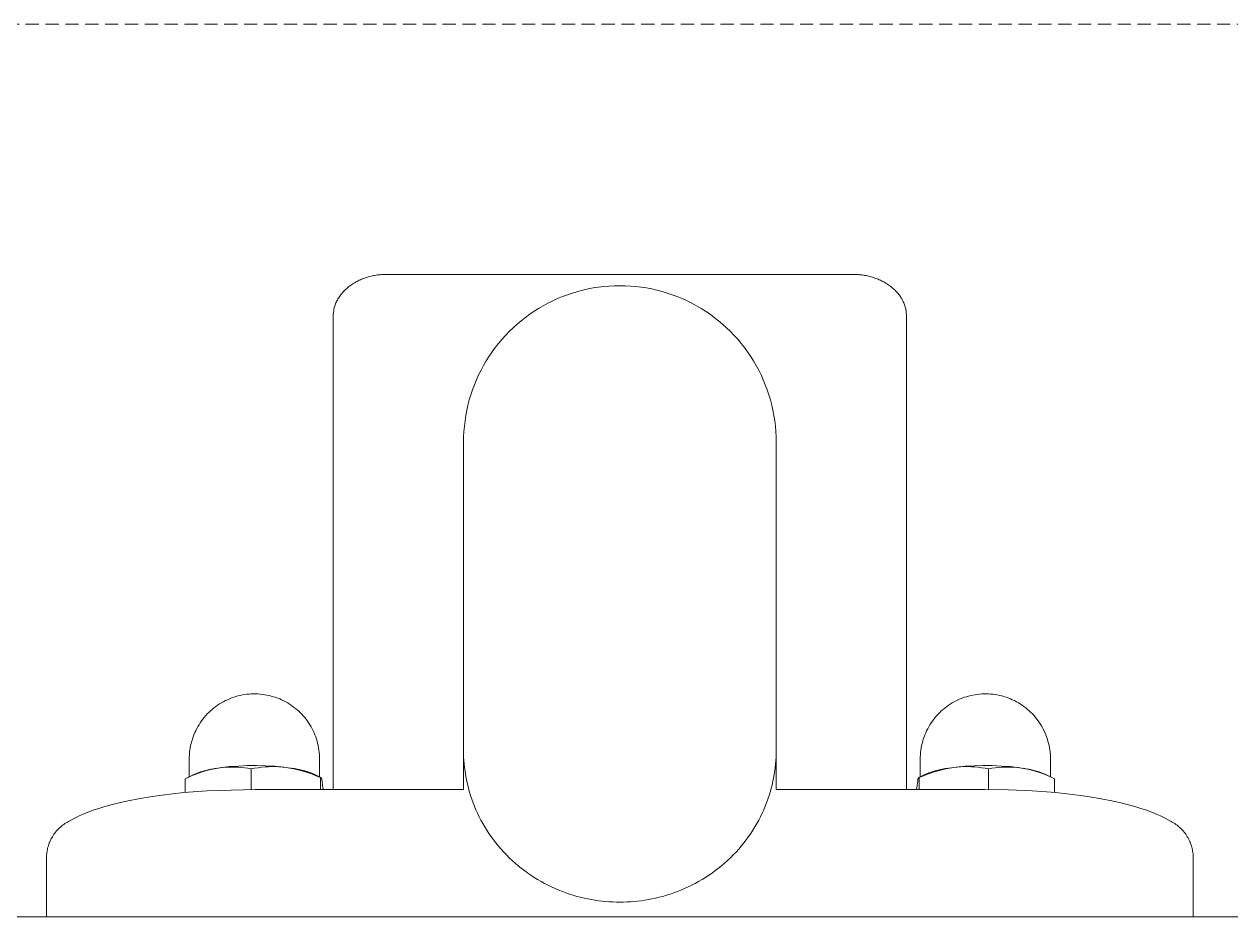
# Model space of a CAD drawing. Header units: millimetres. Extents: x -67 to 4862, y -244 to 3199.
# Drawn here: x 2201 to 2316.8, y 1643.2 to 1728.8 of the extents above; entities that cross this region are included whole.
import ezdxf

# ---------------------------------------------------------------- set-up
doc = ezdxf.new("R2010")
doc.units = ezdxf.units.MM
doc.linetypes.add('HIDDEN', pattern=[1.905, 1.27, -0.635])
doc.layers.add('ZANO_R', color=7, linetype='Continuous', lineweight=0)
doc.layers.add('ZANO_R_przerywana', color=7, linetype='HIDDEN', lineweight=0)

msp = doc.modelspace()

# ---------------------------------------------------------------- linework, layer by layer
at = {"layer": 'ZANO_R'}
for p, q in [((2233.07, 1704.18), (2233.17, 1704.23)), ((2233.17, 1704.23), (2233.28, 1704.28)), ((2233.28, 1704.28), (2233.38, 1704.33)), ((2233.38, 1704.33), (2233.49, 1704.37)), ((2233.49, 1704.37), (2233.6, 1704.41)), ((2233.6, 1704.41), (2233.71, 1704.45)), ((2233.71, 1704.45), (2233.82, 1704.49)), ((2233.82, 1704.49), (2233.94, 1704.53)), ((2233.94, 1704.53), (2234.06, 1704.56)), ((2234.06, 1704.56), (2234.18, 1704.59)), ((2234.18, 1704.59), (2234.3, 1704.62)), ((2234.3, 1704.62), (2234.43, 1704.65)), ((2234.43, 1704.65), (2234.55, 1704.68)), ((2234.55, 1704.68), (2234.67, 1704.7)), ((2234.67, 1704.7), (2234.79, 1704.72)), ((2234.79, 1704.72), (2234.92, 1704.74)), ((2234.92, 1704.74), (2235.04, 1704.75)), ((2235.04, 1704.75), (2235.17, 1704.77)), ((2235.17, 1704.77), (2235.29, 1704.78)), ((2235.29, 1704.78), (2235.42, 1704.79)), ((2235.42, 1704.79), (2235.54, 1704.79)), ((2235.54, 1704.79), (2235.67, 1704.8)), ((2235.67, 1704.8), (2235.79, 1704.8)), ((2235.79, 1704.8), (2241.1, 1704.8)), ((2241.1, 1704.8), (2242.07, 1704.8)), ((2242.07, 1704.8), (2274.26, 1704.8)), ((2274.26, 1704.8), (2275.23, 1704.8)), ((2275.23, 1704.8), (2280.55, 1704.8)), ((2280.55, 1704.8), (2280.67, 1704.8)), ((2280.67, 1704.8), (2280.8, 1704.79)), ((2280.8, 1704.79), (2280.92, 1704.79)), ((2280.92, 1704.79), (2281.05, 1704.78)), ((2281.05, 1704.78), (2281.17, 1704.77)), ((2281.17, 1704.77), (2281.29, 1704.75)), ((2281.29, 1704.75), (2281.42, 1704.74)), ((2281.42, 1704.74), (2281.54, 1704.72)), ((2281.54, 1704.72), (2281.67, 1704.7)), ((2281.67, 1704.7), (2281.79, 1704.68)), ((2281.79, 1704.68), (2281.91, 1704.65)), ((2281.91, 1704.65), (2282.03, 1704.62)), ((2282.03, 1704.62), (2282.15, 1704.59)), ((2282.15, 1704.59), (2282.27, 1704.56)), ((2282.27, 1704.56), (2282.39, 1704.53)), ((2282.39, 1704.53), (2282.51, 1704.49)), ((2282.51, 1704.49), (2282.62, 1704.45)), ((2282.62, 1704.45), (2282.73, 1704.41)), ((2282.73, 1704.41), (2282.84, 1704.37)), ((2282.84, 1704.37), (2282.95, 1704.33)), ((2282.95, 1704.33), (2283.06, 1704.28)), ((2283.06, 1704.28), (2283.17, 1704.23)), ((2283.17, 1704.23), (2283.27, 1704.18)), ((2231.48, 1702.96), (2231.55, 1703.04)), ((2231.55, 1703.04), (2231.62, 1703.12)), ((2231.62, 1703.12), (2231.69, 1703.2)), ((2231.69, 1703.2), (2231.77, 1703.28)), ((2231.77, 1703.28), (2231.85, 1703.35)), ((2231.85, 1703.35), (2231.93, 1703.42)), ((2231.93, 1703.42), (2232.01, 1703.49)), ((2232.01, 1703.49), (2232.09, 1703.56)), ((2232.09, 1703.56), (2232.18, 1703.63)), ((2232.18, 1703.63), (2232.27, 1703.7)), ((2232.27, 1703.7), (2232.36, 1703.77)), ((2232.36, 1703.77), (2232.46, 1703.84)), ((2232.46, 1703.84), (2232.56, 1703.9)), ((2232.56, 1703.9), (2232.66, 1703.96)), ((2232.66, 1703.96), (2232.76, 1704.02)), ((2232.76, 1704.02), (2232.86, 1704.08)), ((2232.86, 1704.08), (2232.96, 1704.13)), ((2232.96, 1704.13), (2233.07, 1704.18)), ((2253.63, 1703.01), (2254.12, 1703.16)), ((2254.12, 1703.16), (2254.62, 1703.29)), ((2254.62, 1703.29), (2255.12, 1703.4)), ((2255.12, 1703.4), (2255.62, 1703.5)), ((2255.62, 1703.5), (2256.13, 1703.57)), ((2256.13, 1703.57), (2256.63, 1703.64)), ((2256.63, 1703.64), (2257.14, 1703.68)), ((2257.14, 1703.68), (2257.66, 1703.71)), ((2257.66, 1703.71), (2258.17, 1703.71)), ((2258.17, 1703.71), (2258.68, 1703.71)), ((2258.68, 1703.71), (2259.19, 1703.68)), ((2259.19, 1703.68), (2259.7, 1703.64)), ((2259.7, 1703.64), (2260.21, 1703.57)), ((2260.21, 1703.57), (2260.72, 1703.5)), ((2260.72, 1703.5), (2261.22, 1703.4)), ((2261.22, 1703.4), (2261.72, 1703.29)), ((2261.72, 1703.29), (2262.22, 1703.16)), ((2262.22, 1703.16), (2262.71, 1703.01)), ((2283.27, 1704.18), (2283.37, 1704.13)), ((2283.37, 1704.13), (2283.48, 1704.08)), ((2283.48, 1704.08), (2283.58, 1704.02)), ((2283.58, 1704.02), (2283.68, 1703.96)), ((2283.68, 1703.96), (2283.78, 1703.9)), ((2283.78, 1703.9), (2283.88, 1703.84)), ((2283.88, 1703.84), (2283.97, 1703.77)), ((2283.97, 1703.77), (2284.07, 1703.7)), ((2284.07, 1703.7), (2284.16, 1703.63)), ((2284.16, 1703.63), (2284.24, 1703.56)), ((2284.24, 1703.56), (2284.33, 1703.49)), ((2284.33, 1703.49), (2284.41, 1703.42)), ((2284.41, 1703.42), (2284.49, 1703.35)), ((2284.49, 1703.35), (2284.57, 1703.28)), ((2284.57, 1703.28), (2284.64, 1703.2)), ((2284.64, 1703.2), (2284.72, 1703.12)), ((2284.72, 1703.12), (2284.79, 1703.04)), ((2284.79, 1703.04), (2284.86, 1702.96)), ((2230.82, 1701.78), (2230.86, 1701.87)), ((2230.86, 1701.87), (2230.89, 1701.97)), ((2230.89, 1701.97), (2230.93, 1702.07)), ((2230.93, 1702.07), (2230.97, 1702.16)), ((2230.97, 1702.16), (2231.02, 1702.25)), ((2231.02, 1702.25), (2231.07, 1702.34)), ((2231.07, 1702.34), (2231.12, 1702.44)), ((2231.12, 1702.44), (2231.17, 1702.53)), ((2231.17, 1702.53), (2231.23, 1702.62)), ((2231.23, 1702.62), (2231.29, 1702.7)), ((2231.29, 1702.7), (2231.35, 1702.79)), ((2231.35, 1702.79), (2231.41, 1702.88)), ((2231.41, 1702.88), (2231.48, 1702.96)), ((2250.82, 1701.79), (2251.27, 1702.03)), ((2251.27, 1702.03), (2251.73, 1702.26)), ((2251.73, 1702.26), (2252.19, 1702.47)), ((2252.19, 1702.47), (2252.67, 1702.67)), ((2252.67, 1702.67), (2253.15, 1702.85)), ((2253.15, 1702.85), (2253.63, 1703.01)), ((2262.71, 1703.01), (2263.19, 1702.85)), ((2263.19, 1702.85), (2263.67, 1702.67)), ((2263.67, 1702.67), (2264.14, 1702.47)), ((2264.14, 1702.47), (2264.61, 1702.26)), ((2264.61, 1702.26), (2265.07, 1702.03)), ((2265.07, 1702.03), (2265.52, 1701.79)), ((2284.86, 1702.96), (2284.92, 1702.88)), ((2284.92, 1702.88), (2284.99, 1702.79)), ((2284.99, 1702.79), (2285.05, 1702.7)), ((2285.05, 1702.7), (2285.11, 1702.62)), ((2285.11, 1702.62), (2285.16, 1702.53)), ((2285.16, 1702.53), (2285.22, 1702.44)), ((2285.22, 1702.44), (2285.27, 1702.34)), ((2285.27, 1702.34), (2285.32, 1702.25)), ((2285.32, 1702.25), (2285.36, 1702.16)), ((2285.36, 1702.16), (2285.4, 1702.07)), ((2285.4, 1702.07), (2285.44, 1701.97)), ((2285.44, 1701.97), (2285.48, 1701.87)), ((2285.48, 1701.87), (2285.51, 1701.78)), ((2230.67, 1700.99), (2230.68, 1701.09)), ((2230.67, 1700.9), (2230.67, 1700.99)), ((2230.67, 1700.8), (2230.67, 1700.9)), ((2230.67, 1669.8), (2230.67, 1700.8)), ((2230.68, 1701.09), (2230.69, 1701.19)), ((2230.69, 1701.19), (2230.71, 1701.29)), ((2230.71, 1701.29), (2230.72, 1701.39)), ((2230.72, 1701.39), (2230.74, 1701.48)), ((2230.74, 1701.48), (2230.77, 1701.58)), ((2230.77, 1701.58), (2230.79, 1701.68)), ((2230.79, 1701.68), (2230.82, 1701.78)), ((2249.1, 1700.67), (2249.52, 1700.97)), ((2249.52, 1700.97), (2249.94, 1701.26)), ((2249.94, 1701.26), (2250.37, 1701.53)), ((2250.37, 1701.53), (2250.82, 1701.79)), ((2265.52, 1701.79), (2265.96, 1701.53)), ((2265.96, 1701.53), (2266.39, 1701.26)), ((2266.39, 1701.26), (2266.82, 1700.97)), ((2266.82, 1700.97), (2267.23, 1700.67)), ((2285.51, 1701.78), (2285.54, 1701.68)), ((2285.54, 1701.68), (2285.57, 1701.58)), ((2285.57, 1701.58), (2285.59, 1701.48)), ((2285.59, 1701.48), (2285.61, 1701.39)), ((2285.61, 1701.39), (2285.63, 1701.29)), ((2285.63, 1701.29), (2285.64, 1701.19)), ((2285.64, 1701.19), (2285.65, 1701.09)), ((2285.65, 1701.09), (2285.66, 1700.99)), ((2285.66, 1700.99), (2285.67, 1700.9)), ((2285.67, 1700.9), (2285.67, 1700.8)), ((2285.67, 1669.8), (2285.67, 1700.8)), ((2247.56, 1699.32), (2247.93, 1699.68)), ((2247.93, 1699.68), (2248.31, 1700.02)), ((2248.31, 1700.02), (2248.7, 1700.35)), ((2248.7, 1700.35), (2249.1, 1700.67)), ((2267.23, 1700.67), (2267.63, 1700.35)), ((2267.63, 1700.35), (2268.03, 1700.02)), ((2268.03, 1700.02), (2268.41, 1699.68)), ((2268.41, 1699.68), (2268.77, 1699.32)), ((2246.53, 1698.18), (2246.86, 1698.57)), ((2246.86, 1698.57), (2247.21, 1698.95)), ((2247.21, 1698.95), (2247.56, 1699.32)), ((2268.77, 1699.32), (2269.13, 1698.95)), ((2269.13, 1698.95), (2269.47, 1698.57)), ((2269.47, 1698.57), (2269.8, 1698.18)), ((2245.63, 1696.94), (2245.91, 1697.36)), ((2245.91, 1697.36), (2246.22, 1697.78)), ((2246.22, 1697.78), (2246.53, 1698.18)), ((2269.8, 1698.18), (2270.12, 1697.78)), ((2270.12, 1697.78), (2270.42, 1697.36)), ((2270.42, 1697.36), (2270.71, 1696.94)), ((2245.09, 1696.07), (2245.35, 1696.51)), ((2245.35, 1696.51), (2245.63, 1696.94)), ((2270.71, 1696.94), (2270.98, 1696.51)), ((2270.98, 1696.51), (2271.24, 1696.07)), ((2244.41, 1694.69), (2244.62, 1695.16)), ((2244.62, 1695.16), (2244.85, 1695.62)), ((2244.85, 1695.62), (2245.09, 1696.07)), ((2271.24, 1696.07), (2271.49, 1695.62)), ((2271.49, 1695.62), (2271.71, 1695.16)), ((2271.71, 1695.16), (2271.93, 1694.69)), ((2244.03, 1693.74), (2244.21, 1694.22)), ((2244.21, 1694.22), (2244.41, 1694.69)), ((2271.93, 1694.69), (2272.12, 1694.22)), ((2272.12, 1694.22), (2272.3, 1693.74)), ((2243.59, 1692.27), (2243.72, 1692.76)), ((2243.72, 1692.76), (2243.87, 1693.25)), ((2243.87, 1693.25), (2244.03, 1693.74)), ((2272.3, 1693.74), (2272.47, 1693.25)), ((2272.47, 1693.25), (2272.61, 1692.76)), ((2272.61, 1692.76), (2272.74, 1692.27)), ((2243.39, 1691.26), (2243.48, 1691.77)), ((2243.48, 1691.77), (2243.59, 1692.27)), ((2272.74, 1692.27), (2272.85, 1691.77)), ((2272.85, 1691.77), (2272.95, 1691.26)), ((2243.25, 1690.25), (2243.31, 1690.76)), ((2243.31, 1690.76), (2243.39, 1691.26)), ((2272.95, 1691.26), (2273.03, 1690.76)), ((2273.03, 1690.76), (2273.09, 1690.25)), ((2243.17, 1688.71), (2243.18, 1689.23)), ((2243.18, 1689.23), (2243.2, 1689.74)), ((2243.2, 1689.74), (2243.25, 1690.25)), ((2273.09, 1690.25), (2273.13, 1689.74)), ((2273.13, 1689.74), (2273.16, 1689.23)), ((2273.16, 1689.23), (2273.17, 1688.71)), ((2243.17, 1688.71), (2243.17, 1688.71)), ((2243.17, 1688.71), (2243.17, 1688.68)), ((2243.17, 1688.68), (2243.17, 1688.68)), ((2243.17, 1688.68), (2243.17, 1688.66)), ((2243.17, 1688.66), (2243.17, 1688.66)), ((2243.17, 1688.66), (2243.17, 1688.64)), ((2243.17, 1688.64), (2243.17, 1688.58)), ((2243.17, 1688.58), (2243.17, 1659.15)), ((2273.17, 1688.71), (2273.17, 1688.71)), ((2273.17, 1688.71), (2273.17, 1688.68)), ((2273.17, 1688.68), (2273.17, 1688.68)), ((2273.17, 1688.68), (2273.17, 1688.66)), ((2273.17, 1688.66), (2273.17, 1688.66)), ((2273.17, 1688.66), (2273.17, 1688.64)), ((2273.17, 1688.64), (2273.17, 1688.58)), ((2273.17, 1688.58), (2273.17, 1659.15)), ((2230.67, 1655.41), (2230.67, 1669.8)), ((2285.67, 1655.41), (2285.67, 1669.8)), ((2219.75, 1663.6), (2219.94, 1663.71)), ((2219.94, 1663.71), (2220.13, 1663.82)), ((2220.13, 1663.82), (2220.32, 1663.92)), ((2220.32, 1663.92), (2220.51, 1664.01)), ((2220.51, 1664.01), (2220.71, 1664.1)), ((2220.71, 1664.1), (2220.91, 1664.18)), ((2220.91, 1664.18), (2221.12, 1664.25)), ((2221.12, 1664.25), (2221.32, 1664.31)), ((2221.32, 1664.31), (2221.53, 1664.37)), ((2221.53, 1664.37), (2221.74, 1664.42)), ((2221.74, 1664.42), (2221.95, 1664.47)), ((2221.95, 1664.47), (2222.17, 1664.5)), ((2222.17, 1664.5), (2222.38, 1664.53)), ((2222.38, 1664.53), (2222.59, 1664.55)), ((2222.59, 1664.55), (2222.81, 1664.57)), ((2222.81, 1664.57), (2223.02, 1664.57)), ((2223.02, 1664.57), (2223.23, 1664.57)), ((2223.23, 1664.57), (2223.45, 1664.56)), ((2223.45, 1664.56), (2223.66, 1664.55)), ((2223.66, 1664.55), (2223.87, 1664.52)), ((2223.87, 1664.52), (2224.09, 1664.49)), ((2224.09, 1664.49), (2224.3, 1664.46)), ((2224.3, 1664.46), (2224.51, 1664.41)), ((2224.51, 1664.41), (2224.71, 1664.36)), ((2224.71, 1664.36), (2224.92, 1664.3)), ((2224.92, 1664.3), (2225.12, 1664.24)), ((2225.12, 1664.24), (2225.33, 1664.16)), ((2225.33, 1664.16), (2225.53, 1664.08)), ((2225.53, 1664.08), (2225.72, 1664)), ((2225.72, 1664), (2225.92, 1663.9)), ((2225.92, 1663.9), (2226.11, 1663.8)), ((2226.11, 1663.8), (2226.3, 1663.7)), ((2226.3, 1663.7), (2226.48, 1663.58)), ((2289.86, 1663.58), (2290.04, 1663.7)), ((2290.04, 1663.7), (2290.23, 1663.8)), ((2290.23, 1663.8), (2290.42, 1663.9)), ((2290.42, 1663.9), (2290.61, 1664)), ((2290.61, 1664), (2290.81, 1664.08)), ((2290.81, 1664.08), (2291.01, 1664.16)), ((2291.01, 1664.16), (2291.21, 1664.24)), ((2291.21, 1664.24), (2291.42, 1664.3)), ((2291.42, 1664.3), (2291.62, 1664.36)), ((2291.62, 1664.36), (2291.83, 1664.41)), ((2291.83, 1664.41), (2292.04, 1664.46)), ((2292.04, 1664.46), (2292.25, 1664.49)), ((2292.25, 1664.49), (2292.46, 1664.52)), ((2292.46, 1664.52), (2292.67, 1664.55)), ((2292.67, 1664.55), (2292.89, 1664.56)), ((2292.89, 1664.56), (2293.1, 1664.57)), ((2293.1, 1664.57), (2293.32, 1664.57)), ((2293.32, 1664.57), (2293.53, 1664.57)), ((2293.53, 1664.57), (2293.74, 1664.55)), ((2293.74, 1664.55), (2293.96, 1664.53)), ((2293.96, 1664.53), (2294.17, 1664.5)), ((2294.17, 1664.5), (2294.38, 1664.47)), ((2294.38, 1664.47), (2294.59, 1664.42)), ((2294.59, 1664.42), (2294.81, 1664.37)), ((2294.81, 1664.37), (2295.01, 1664.31)), ((2295.01, 1664.31), (2295.22, 1664.25)), ((2295.22, 1664.25), (2295.42, 1664.18)), ((2295.42, 1664.18), (2295.63, 1664.1)), ((2295.63, 1664.1), (2295.82, 1664.01)), ((2295.82, 1664.01), (2296.02, 1663.92)), ((2296.02, 1663.92), (2296.21, 1663.82)), ((2296.21, 1663.82), (2296.4, 1663.71)), ((2296.4, 1663.71), (2296.58, 1663.6)), ((2218.44, 1662.48), (2218.58, 1662.64)), ((2218.58, 1662.64), (2218.74, 1662.79)), ((2218.74, 1662.79), (2218.89, 1662.94)), ((2218.89, 1662.94), (2219.06, 1663.08)), ((2219.06, 1663.08), (2219.22, 1663.22)), ((2219.22, 1663.22), (2219.39, 1663.35)), ((2219.39, 1663.35), (2219.57, 1663.48)), ((2219.57, 1663.48), (2219.75, 1663.6)), ((2226.48, 1663.58), (2226.66, 1663.46)), ((2226.66, 1663.46), (2226.83, 1663.34)), ((2226.83, 1663.34), (2227, 1663.21)), ((2227, 1663.21), (2227.17, 1663.07)), ((2227.17, 1663.07), (2227.33, 1662.93)), ((2227.33, 1662.93), (2227.49, 1662.78)), ((2227.49, 1662.78), (2227.64, 1662.62)), ((2227.64, 1662.62), (2227.79, 1662.46)), ((2288.55, 1662.46), (2288.7, 1662.62)), ((2288.7, 1662.62), (2288.85, 1662.78)), ((2288.85, 1662.78), (2289, 1662.93)), ((2289, 1662.93), (2289.17, 1663.07)), ((2289.17, 1663.07), (2289.33, 1663.21)), ((2289.33, 1663.21), (2289.5, 1663.34)), ((2289.5, 1663.34), (2289.68, 1663.46)), ((2289.68, 1663.46), (2289.86, 1663.58)), ((2296.58, 1663.6), (2296.77, 1663.48)), ((2296.77, 1663.48), (2296.94, 1663.35)), ((2296.94, 1663.35), (2297.11, 1663.22)), ((2297.11, 1663.22), (2297.28, 1663.08)), ((2297.28, 1663.08), (2297.44, 1662.94)), ((2297.44, 1662.94), (2297.6, 1662.79)), ((2297.6, 1662.79), (2297.75, 1662.64)), ((2297.75, 1662.64), (2297.9, 1662.48)), ((2217.58, 1661.24), (2217.68, 1661.43)), ((2217.68, 1661.43), (2217.79, 1661.61)), ((2217.79, 1661.61), (2217.91, 1661.79)), ((2217.91, 1661.79), (2218.03, 1661.97)), ((2218.03, 1661.97), (2218.16, 1662.15)), ((2218.16, 1662.15), (2218.3, 1662.31)), ((2218.3, 1662.31), (2218.44, 1662.48)), ((2227.79, 1662.46), (2227.93, 1662.3)), ((2227.93, 1662.3), (2228.06, 1662.13)), ((2228.06, 1662.13), (2228.19, 1661.96)), ((2228.19, 1661.96), (2228.31, 1661.78)), ((2228.31, 1661.78), (2228.43, 1661.6)), ((2228.43, 1661.6), (2228.54, 1661.41)), ((2228.54, 1661.41), (2228.64, 1661.23)), ((2287.7, 1661.23), (2287.8, 1661.41)), ((2287.8, 1661.41), (2287.91, 1661.6)), ((2287.91, 1661.6), (2288.03, 1661.78)), ((2288.03, 1661.78), (2288.15, 1661.96)), ((2288.15, 1661.96), (2288.28, 1662.13)), ((2288.28, 1662.13), (2288.41, 1662.3)), ((2288.41, 1662.3), (2288.55, 1662.46)), ((2297.9, 1662.48), (2298.04, 1662.31)), ((2298.04, 1662.31), (2298.18, 1662.15)), ((2298.18, 1662.15), (2298.31, 1661.97)), ((2298.31, 1661.97), (2298.43, 1661.79)), ((2298.43, 1661.79), (2298.55, 1661.61)), ((2298.55, 1661.61), (2298.66, 1661.43)), ((2298.66, 1661.43), (2298.76, 1661.24)), ((2217.09, 1660.03), (2217.16, 1660.24)), ((2217.16, 1660.24), (2217.23, 1660.44)), ((2217.23, 1660.44), (2217.3, 1660.65)), ((2217.3, 1660.65), (2217.39, 1660.85)), ((2217.39, 1660.85), (2217.48, 1661.04)), ((2217.48, 1661.04), (2217.58, 1661.24)), ((2228.64, 1661.23), (2228.74, 1661.03)), ((2228.74, 1661.03), (2228.83, 1660.84)), ((2228.83, 1660.84), (2228.91, 1660.64)), ((2228.91, 1660.64), (2228.99, 1660.44)), ((2228.99, 1660.44), (2229.06, 1660.23)), ((2229.06, 1660.23), (2229.12, 1660.03)), ((2287.22, 1660.03), (2287.28, 1660.23)), ((2287.28, 1660.23), (2287.35, 1660.44)), ((2287.35, 1660.44), (2287.43, 1660.64)), ((2287.43, 1660.64), (2287.51, 1660.84)), ((2287.51, 1660.84), (2287.6, 1661.03)), ((2287.6, 1661.03), (2287.7, 1661.23)), ((2298.76, 1661.24), (2298.86, 1661.04)), ((2298.86, 1661.04), (2298.95, 1660.85)), ((2298.95, 1660.85), (2299.03, 1660.65)), ((2299.03, 1660.65), (2299.11, 1660.44)), ((2299.11, 1660.44), (2299.18, 1660.24)), ((2299.18, 1660.24), (2299.24, 1660.03)), ((2216.89, 1658.97), (2216.92, 1659.19)), ((2216.92, 1659.19), (2216.95, 1659.4)), ((2216.95, 1659.4), (2216.99, 1659.61)), ((2216.99, 1659.61), (2217.04, 1659.82)), ((2217.04, 1659.82), (2217.09, 1660.03)), ((2229.12, 1660.03), (2229.17, 1659.82)), ((2229.17, 1659.82), (2229.22, 1659.61)), ((2229.22, 1659.61), (2229.26, 1659.4)), ((2229.26, 1659.4), (2229.3, 1659.18)), ((2229.3, 1659.18), (2229.32, 1658.97)), ((2243.17, 1658.83), (2243.17, 1659.15)), ((2273.17, 1659.15), (2273.16, 1658.83)), ((2287.01, 1658.97), (2287.04, 1659.18)), ((2287.04, 1659.18), (2287.07, 1659.4)), ((2287.07, 1659.4), (2287.11, 1659.61)), ((2287.11, 1659.61), (2287.16, 1659.82)), ((2287.16, 1659.82), (2287.22, 1660.03)), ((2299.24, 1660.03), (2299.3, 1659.82)), ((2299.3, 1659.82), (2299.35, 1659.61)), ((2299.35, 1659.61), (2299.39, 1659.4)), ((2299.39, 1659.4), (2299.42, 1659.19)), ((2299.42, 1659.19), (2299.45, 1658.97)), ((2216.86, 1658.54), (2216.87, 1658.76)), ((2216.86, 1658.32), (2216.86, 1658.54)), ((2216.86, 1656.62), (2216.86, 1658.32)), ((2216.87, 1658.76), (2216.89, 1658.97)), ((2229.32, 1658.97), (2229.34, 1658.75)), ((2229.34, 1658.75), (2229.35, 1658.54)), ((2229.35, 1658.54), (2229.36, 1658.32)), ((2229.36, 1658.32), (2229.36, 1656.62)), ((2243.17, 1655.41), (2243.17, 1658.89)), ((2243.18, 1658.5), (2243.17, 1658.83)), ((2243.2, 1658.18), (2243.18, 1658.5)), ((2243.23, 1657.84), (2243.2, 1658.18)), ((2273.13, 1658.18), (2273.11, 1657.84)), ((2273.15, 1658.5), (2273.13, 1658.18)), ((2273.16, 1658.83), (2273.15, 1658.5)), ((2273.17, 1655.41), (2273.17, 1658.89)), ((2286.98, 1658.54), (2287, 1658.75)), ((2286.98, 1658.32), (2286.98, 1658.54)), ((2286.98, 1656.62), (2286.98, 1658.32)), ((2287, 1658.75), (2287.01, 1658.97)), ((2299.45, 1658.97), (2299.47, 1658.76)), ((2299.47, 1658.76), (2299.48, 1658.54)), ((2299.48, 1658.54), (2299.48, 1658.32)), ((2299.48, 1658.32), (2299.48, 1656.62)), ((2216.47, 1656.42), (2217.23, 1656.81)), ((2217.14, 1656.73), (2216.8, 1656.58)), ((2217.48, 1656.87), (2217.14, 1656.73)), ((2217.23, 1656.81), (2217.47, 1656.91)), ((2217.47, 1656.91), (2217.7, 1657)), ((2217.83, 1657), (2217.48, 1656.87)), ((2217.7, 1657), (2217.94, 1657.08)), ((2218.18, 1657.11), (2217.83, 1657)), ((2217.94, 1657.08), (2218.19, 1657.16)), ((2218.54, 1657.22), (2218.18, 1657.11)), ((2218.19, 1657.16), (2218.43, 1657.23)), ((2218.43, 1657.23), (2218.68, 1657.29)), ((2218.9, 1657.31), (2218.54, 1657.22)), ((2218.68, 1657.29), (2218.93, 1657.34)), ((2219.27, 1657.39), (2218.9, 1657.31)), ((2218.93, 1657.34), (2219.18, 1657.39)), ((2219.18, 1657.39), (2219.43, 1657.43)), ((2219.63, 1657.46), (2219.27, 1657.39)), ((2219.95, 1657.5), (2219.63, 1657.46)), ((2219.83, 1657.49), (2220.7, 1657.59)), ((2220.27, 1657.53), (2219.95, 1657.5)), ((2220.59, 1657.55), (2220.27, 1657.53)), ((2220.9, 1657.55), (2220.59, 1657.55)), ((2220.7, 1657.59), (2221.57, 1657.65)), ((2221.22, 1657.55), (2220.9, 1657.55)), ((2221.54, 1657.54), (2221.22, 1657.55)), ((2221.86, 1657.51), (2221.54, 1657.54)), ((2221.57, 1657.65), (2222.44, 1657.69)), ((2222.18, 1657.48), (2221.86, 1657.51)), ((2222.49, 1657.43), (2222.18, 1657.48)), ((2222.44, 1657.69), (2223.31, 1657.7)), ((2222.81, 1657.38), (2222.49, 1657.43)), ((2223.13, 1657.44), (2222.81, 1657.38)), ((2222.81, 1657.38), (2222.81, 1655.41)), ((2223.46, 1657.49), (2223.13, 1657.44)), ((2223.31, 1657.7), (2224.18, 1657.68)), ((2223.79, 1657.53), (2223.46, 1657.49)), ((2224.13, 1657.56), (2223.79, 1657.53)), ((2224.46, 1657.58), (2224.13, 1657.56)), ((2224.18, 1657.68), (2225.05, 1657.63)), ((2224.79, 1657.59), (2224.46, 1657.58)), ((2225.13, 1657.59), (2224.79, 1657.59)), ((2225.05, 1657.63), (2225.92, 1657.55)), ((2225.46, 1657.58), (2225.13, 1657.59)), ((2225.8, 1657.55), (2225.46, 1657.58)), ((2226.13, 1657.52), (2225.8, 1657.55)), ((2226.51, 1657.46), (2226.13, 1657.52)), ((2226.34, 1657.49), (2226.64, 1657.46)), ((2226.89, 1657.39), (2226.51, 1657.46)), ((2226.64, 1657.46), (2226.94, 1657.41)), ((2227.27, 1657.3), (2226.89, 1657.39)), ((2226.94, 1657.41), (2227.24, 1657.35)), ((2227.24, 1657.35), (2227.54, 1657.29)), ((2227.64, 1657.2), (2227.27, 1657.3)), ((2227.54, 1657.29), (2227.83, 1657.21)), ((2228.01, 1657.1), (2227.64, 1657.2)), ((2227.83, 1657.21), (2228.12, 1657.12)), ((2228.38, 1656.97), (2228.01, 1657.1)), ((2228.12, 1657.12), (2228.41, 1657.03)), ((2228.74, 1656.84), (2228.38, 1656.97)), ((2228.41, 1657.03), (2228.7, 1656.92)), ((2228.7, 1656.92), (2228.98, 1656.81)), ((2229.1, 1656.69), (2228.74, 1656.84)), ((2228.98, 1656.81), (2229.49, 1656.55)), ((2243.26, 1657.51), (2243.23, 1657.84)), ((2243.31, 1657.18), (2243.26, 1657.51)), ((2243.36, 1656.84), (2243.31, 1657.18)), ((2243.42, 1656.5), (2243.36, 1656.84)), ((2272.98, 1656.84), (2272.92, 1656.5)), ((2273.03, 1657.18), (2272.98, 1656.84)), ((2273.07, 1657.51), (2273.03, 1657.18)), ((2273.11, 1657.84), (2273.07, 1657.51)), ((2286.85, 1656.55), (2287.36, 1656.81)), ((2287.24, 1656.69), (2287.6, 1656.84)), ((2287.64, 1656.92), (2287.36, 1656.81)), ((2287.6, 1656.84), (2287.96, 1656.97)), ((2287.92, 1657.03), (2287.64, 1656.92)), ((2288.21, 1657.12), (2287.92, 1657.03)), ((2287.96, 1656.97), (2288.33, 1657.1)), ((2288.5, 1657.21), (2288.21, 1657.12)), ((2288.33, 1657.1), (2288.7, 1657.2)), ((2288.8, 1657.29), (2288.5, 1657.21)), ((2288.7, 1657.2), (2289.07, 1657.3)), ((2289.1, 1657.35), (2288.8, 1657.29)), ((2289.07, 1657.3), (2289.45, 1657.39)), ((2289.39, 1657.41), (2289.1, 1657.35)), ((2289.69, 1657.46), (2289.39, 1657.41)), ((2289.45, 1657.39), (2289.83, 1657.46)), ((2290, 1657.49), (2289.69, 1657.46)), ((2289.83, 1657.46), (2290.21, 1657.52)), ((2290.21, 1657.52), (2290.54, 1657.55)), ((2291.29, 1657.63), (2290.42, 1657.55)), ((2290.54, 1657.55), (2290.87, 1657.58)), ((2290.87, 1657.58), (2291.21, 1657.59)), ((2291.21, 1657.59), (2291.54, 1657.59)), ((2292.16, 1657.68), (2291.29, 1657.63)), ((2291.54, 1657.59), (2291.88, 1657.58)), ((2291.88, 1657.58), (2292.21, 1657.56)), ((2293.03, 1657.7), (2292.16, 1657.68)), ((2292.21, 1657.56), (2292.54, 1657.53)), ((2292.54, 1657.53), (2292.87, 1657.49)), ((2292.87, 1657.49), (2293.2, 1657.44)), ((2293.9, 1657.69), (2293.03, 1657.7)), ((2293.2, 1657.44), (2293.53, 1657.38)), ((2293.53, 1657.38), (2293.84, 1657.43)), ((2293.53, 1657.38), (2293.53, 1655.41)), ((2293.84, 1657.43), (2294.16, 1657.48)), ((2294.77, 1657.65), (2293.9, 1657.69)), ((2294.16, 1657.48), (2294.48, 1657.51)), ((2294.48, 1657.51), (2294.8, 1657.54)), ((2295.64, 1657.59), (2294.77, 1657.65)), ((2294.8, 1657.54), (2295.11, 1657.55)), ((2295.11, 1657.55), (2295.43, 1657.55)), ((2295.43, 1657.55), (2295.75, 1657.55)), ((2296.5, 1657.49), (2295.64, 1657.59)), ((2295.75, 1657.55), (2296.07, 1657.53)), ((2296.07, 1657.53), (2296.39, 1657.5)), ((2296.39, 1657.5), (2296.7, 1657.46)), ((2296.7, 1657.46), (2297.07, 1657.39)), ((2297.16, 1657.39), (2296.91, 1657.43)), ((2297.07, 1657.39), (2297.43, 1657.31)), ((2297.41, 1657.34), (2297.16, 1657.39)), ((2297.66, 1657.29), (2297.41, 1657.34)), ((2297.43, 1657.31), (2297.79, 1657.22)), ((2297.9, 1657.23), (2297.66, 1657.29)), ((2297.79, 1657.22), (2298.15, 1657.11)), ((2298.15, 1657.16), (2297.9, 1657.23)), ((2298.39, 1657.08), (2298.15, 1657.16)), ((2298.15, 1657.11), (2298.51, 1657)), ((2298.63, 1657), (2298.39, 1657.08)), ((2298.51, 1657), (2298.86, 1656.87)), ((2298.87, 1656.91), (2298.63, 1657)), ((2298.86, 1656.87), (2299.2, 1656.73)), ((2299.1, 1656.81), (2298.87, 1656.91)), ((2299.1, 1656.81), (2299.86, 1656.42)), ((2299.2, 1656.73), (2299.54, 1656.58)), ((2216.8, 1656.58), (2216.46, 1656.41)), ((2216.46, 1656.41), (2216.47, 1656.42)), ((2216.46, 1655.11), (2216.46, 1656.41)), ((2216.48, 1656.43), (2216.49, 1656.43)), ((2229.45, 1656.54), (2229.1, 1656.69)), ((2229.46, 1656.54), (2229.45, 1656.54)), ((2229.45, 1656.54), (2229.45, 1656.54)), ((2229.45, 1656.54), (2229.45, 1656.54)), ((2229.45, 1656.54), (2229.45, 1656.54)), ((2229.45, 1656.54), (2229.45, 1656.54)), ((2229.45, 1655.41), (2229.45, 1656.54)), ((2229.47, 1656.55), (2229.46, 1656.55)), ((2229.46, 1656.55), (2229.46, 1656.55)), ((2229.46, 1656.55), (2229.46, 1656.55)), ((2229.46, 1656.55), (2229.46, 1656.55)), ((2229.46, 1656.55), (2229.46, 1656.55)), ((2229.46, 1656.55), (2229.46, 1656.55)), ((2229.46, 1656.55), (2229.46, 1656.54)), ((2229.46, 1656.54), (2229.46, 1656.54)), ((2229.46, 1656.54), (2229.46, 1656.54)), ((2229.48, 1656.55), (2229.47, 1656.55)), ((2229.47, 1656.55), (2229.47, 1656.55)), ((2229.47, 1656.55), (2229.47, 1656.55)), ((2229.47, 1656.55), (2229.47, 1656.55)), ((2229.47, 1656.55), (2229.47, 1656.55)), ((2229.47, 1656.55), (2229.47, 1656.55)), ((2229.47, 1656.55), (2229.47, 1656.55)), ((2229.47, 1656.55), (2229.47, 1656.55)), ((2229.47, 1656.55), (2229.47, 1656.55)), ((2229.47, 1656.55), (2229.47, 1656.55)), ((2229.47, 1656.55), (2229.47, 1656.55)), ((2229.47, 1656.55), (2229.47, 1656.55)), ((2229.47, 1656.55), (2229.47, 1656.55)), ((2229.47, 1656.55), (2229.47, 1656.55)), ((2229.47, 1656.55), (2229.47, 1656.55)), ((2229.47, 1656.55), (2229.47, 1656.55)), ((2229.47, 1656.55), (2229.47, 1656.55)), ((2229.47, 1656.55), (2229.47, 1656.55)), ((2229.49, 1656.55), (2229.48, 1656.55)), ((2229.48, 1656.55), (2229.48, 1656.55)), ((2229.48, 1656.55), (2229.48, 1656.55)), ((2229.48, 1656.55), (2229.48, 1656.55)), ((2229.48, 1656.55), (2229.48, 1656.55)), ((2229.48, 1656.55), (2229.48, 1656.55)), ((2229.48, 1656.55), (2229.48, 1656.55)), ((2229.48, 1656.55), (2229.48, 1656.55)), ((2229.48, 1656.55), (2229.48, 1656.55)), ((2229.48, 1656.55), (2229.48, 1656.55)), ((2229.48, 1656.55), (2229.48, 1656.55)), ((2229.48, 1656.55), (2229.48, 1656.55)), ((2229.48, 1656.55), (2229.48, 1656.55)), ((2229.48, 1656.55), (2229.48, 1656.55)), ((2229.48, 1656.55), (2229.48, 1656.55)), ((2229.48, 1656.55), (2229.48, 1656.55)), ((2229.48, 1656.55), (2229.48, 1656.55)), ((2229.5, 1656.55), (2229.49, 1656.55)), ((2229.49, 1656.55), (2229.49, 1656.55)), ((2229.49, 1656.55), (2229.49, 1656.55)), ((2229.49, 1656.55), (2229.49, 1656.55)), ((2229.49, 1656.55), (2229.49, 1656.55)), ((2229.49, 1656.55), (2229.49, 1656.55)), ((2229.49, 1656.55), (2229.49, 1656.55)), ((2229.49, 1656.55), (2229.49, 1656.55)), ((2229.49, 1656.55), (2229.49, 1656.55)), ((2229.49, 1656.55), (2229.49, 1656.55)), ((2229.49, 1656.55), (2229.49, 1656.55)), ((2229.49, 1656.55), (2229.49, 1656.55)), ((2229.49, 1656.55), (2229.49, 1656.55)), ((2229.49, 1656.55), (2229.49, 1656.55)), ((2229.49, 1656.55), (2229.49, 1656.55)), ((2229.5, 1656.54), (2229.5, 1656.55)), ((2229.51, 1656.53), (2229.5, 1656.54)), ((2229.5, 1656.54), (2229.5, 1656.54)), ((2229.5, 1656.54), (2229.5, 1656.54)), ((2229.5, 1656.54), (2229.5, 1656.54)), ((2229.5, 1656.54), (2229.5, 1656.54)), ((2229.5, 1656.54), (2229.5, 1656.54)), ((2229.5, 1656.54), (2229.5, 1656.54)), ((2229.5, 1656.54), (2229.5, 1656.54)), ((2229.51, 1656.52), (2229.51, 1656.53)), ((2229.51, 1656.53), (2229.51, 1656.53)), ((2229.51, 1656.53), (2229.51, 1656.53)), ((2229.51, 1656.53), (2229.51, 1656.53)), ((2229.51, 1656.53), (2229.51, 1656.53)), ((2229.51, 1656.53), (2229.51, 1656.53)), ((2229.52, 1656.52), (2229.51, 1656.52)), ((2229.52, 1656.51), (2229.52, 1656.52)), ((2229.52, 1656.5), (2229.52, 1656.51)), ((2229.52, 1656.51), (2229.52, 1656.51)), ((2229.53, 1656.5), (2229.52, 1656.5)), ((2229.53, 1656.49), (2229.53, 1656.5)), ((2229.53, 1656.48), (2229.53, 1656.49)), ((2229.54, 1656.47), (2229.53, 1656.48)), ((2229.54, 1656.46), (2229.54, 1656.47)), ((2229.55, 1656.44), (2229.54, 1656.46)), ((2229.55, 1656.43), (2229.55, 1656.44)), ((2229.56, 1656.39), (2229.55, 1656.43)), ((2229.57, 1656.35), (2229.56, 1656.39)), ((2229.58, 1656.31), (2229.57, 1656.35)), ((2229.6, 1656.2), (2229.58, 1656.31)), ((2229.65, 1655.81), (2229.6, 1656.2)), ((2229.69, 1655.41), (2229.65, 1655.81)), ((2243.49, 1656.17), (2243.42, 1656.5)), ((2243.57, 1655.83), (2243.49, 1656.17)), ((2243.65, 1655.49), (2243.57, 1655.83)), ((2272.77, 1655.83), (2272.68, 1655.49)), ((2272.85, 1656.17), (2272.77, 1655.83)), ((2272.92, 1656.5), (2272.85, 1656.17)), ((2286.64, 1655.41), (2286.68, 1655.81)), ((2286.68, 1655.81), (2286.74, 1656.2)), ((2286.74, 1656.2), (2286.76, 1656.31)), ((2286.76, 1656.31), (2286.77, 1656.35)), ((2286.77, 1656.39), (2286.78, 1656.43)), ((2286.77, 1656.35), (2286.77, 1656.39)), ((2286.78, 1656.43), (2286.79, 1656.44)), ((2286.79, 1656.46), (2286.8, 1656.47)), ((2286.79, 1656.44), (2286.79, 1656.46)), ((2286.8, 1656.48), (2286.81, 1656.49)), ((2286.8, 1656.47), (2286.8, 1656.48)), ((2286.81, 1656.5), (2286.81, 1656.51)), ((2286.81, 1656.51), (2286.82, 1656.51)), ((2286.81, 1656.49), (2286.81, 1656.5)), ((2286.81, 1656.5), (2286.81, 1656.5)), ((2286.82, 1656.52), (2286.82, 1656.53)), ((2286.82, 1656.53), (2286.83, 1656.53)), ((2286.82, 1656.51), (2286.82, 1656.52)), ((2286.82, 1656.52), (2286.82, 1656.52)), ((2286.83, 1656.53), (2286.83, 1656.54)), ((2286.83, 1656.54), (2286.83, 1656.54)), ((2286.83, 1656.54), (2286.83, 1656.54)), ((2286.83, 1656.54), (2286.84, 1656.54)), ((2286.83, 1656.53), (2286.83, 1656.53)), ((2286.83, 1656.53), (2286.83, 1656.53)), ((2286.83, 1656.53), (2286.83, 1656.53)), ((2286.83, 1656.53), (2286.83, 1656.53)), ((2286.84, 1656.54), (2286.84, 1656.55)), ((2286.84, 1656.55), (2286.84, 1656.55)), ((2286.84, 1656.55), (2286.84, 1656.55)), ((2286.84, 1656.55), (2286.84, 1656.55)), ((2286.84, 1656.55), (2286.84, 1656.55)), ((2286.84, 1656.55), (2286.85, 1656.55)), ((2286.84, 1656.54), (2286.84, 1656.54)), ((2286.84, 1656.54), (2286.84, 1656.54)), ((2286.84, 1656.54), (2286.84, 1656.54)), ((2286.84, 1656.54), (2286.84, 1656.54)), ((2286.85, 1656.55), (2286.85, 1656.55)), ((2286.85, 1656.55), (2286.85, 1656.55)), ((2286.85, 1656.55), (2286.85, 1656.55)), ((2286.85, 1656.55), (2286.85, 1656.55)), ((2286.85, 1656.55), (2286.85, 1656.55)), ((2286.85, 1656.55), (2286.85, 1656.55)), ((2286.85, 1656.55), (2286.85, 1656.55)), ((2286.85, 1656.55), (2286.85, 1656.55)), ((2286.85, 1656.55), (2286.85, 1656.55)), ((2286.85, 1656.55), (2286.85, 1656.55)), ((2286.85, 1656.55), (2286.85, 1656.55)), ((2286.85, 1656.55), (2286.85, 1656.55)), ((2286.85, 1656.55), (2286.85, 1656.55)), ((2286.85, 1656.55), (2286.85, 1656.55)), ((2286.85, 1656.55), (2286.85, 1656.55)), ((2286.85, 1656.55), (2286.85, 1656.55)), ((2286.85, 1656.55), (2286.86, 1656.55)), ((2286.86, 1656.55), (2286.86, 1656.55)), ((2286.86, 1656.55), (2286.86, 1656.55)), ((2286.86, 1656.55), (2286.86, 1656.55)), ((2286.86, 1656.55), (2286.86, 1656.55)), ((2286.86, 1656.55), (2286.86, 1656.55)), ((2286.86, 1656.55), (2286.86, 1656.55)), ((2286.86, 1656.55), (2286.86, 1656.55)), ((2286.86, 1656.55), (2286.86, 1656.55)), ((2286.86, 1656.55), (2286.86, 1656.55)), ((2286.86, 1656.55), (2286.86, 1656.55)), ((2286.86, 1656.55), (2286.86, 1656.55)), ((2286.86, 1656.55), (2286.86, 1656.55)), ((2286.86, 1656.55), (2286.86, 1656.55)), ((2286.86, 1656.55), (2286.86, 1656.55)), ((2286.86, 1656.55), (2286.86, 1656.55)), ((2286.86, 1656.55), (2286.86, 1656.55)), ((2286.86, 1656.55), (2286.87, 1656.55)), ((2286.87, 1656.55), (2286.87, 1656.55)), ((2286.87, 1656.55), (2286.87, 1656.55)), ((2286.87, 1656.55), (2286.87, 1656.55)), ((2286.87, 1656.55), (2286.87, 1656.55)), ((2286.87, 1656.55), (2286.87, 1656.55)), ((2286.87, 1656.55), (2286.87, 1656.55)), ((2286.87, 1656.55), (2286.87, 1656.55)), ((2286.87, 1656.55), (2286.87, 1656.55)), ((2286.87, 1656.55), (2286.87, 1656.55)), ((2286.87, 1656.55), (2286.87, 1656.55)), ((2286.87, 1656.55), (2286.87, 1656.55)), ((2286.87, 1656.55), (2286.87, 1656.55)), ((2286.87, 1656.55), (2286.87, 1656.55)), ((2286.87, 1656.55), (2286.87, 1656.55)), ((2286.87, 1656.55), (2286.87, 1656.55)), ((2286.87, 1656.55), (2286.88, 1656.55)), ((2286.88, 1656.55), (2286.88, 1656.55)), ((2286.88, 1656.55), (2286.88, 1656.54)), ((2286.88, 1656.54), (2286.88, 1656.54)), ((2286.88, 1656.54), (2286.88, 1656.54)), ((2286.88, 1656.54), (2286.88, 1656.54)), ((2286.88, 1656.54), (2286.88, 1656.54)), ((2286.88, 1656.54), (2286.88, 1656.54)), ((2286.88, 1656.54), (2286.89, 1656.54)), ((2286.89, 1656.54), (2287.24, 1656.69)), ((2286.89, 1656.54), (2286.89, 1656.54)), ((2286.89, 1655.41), (2286.89, 1656.54)), ((2299.54, 1656.58), (2299.88, 1656.41)), ((2299.86, 1656.43), (2299.85, 1656.43)), ((2299.88, 1656.41), (2299.86, 1656.42)), ((2299.88, 1655.11), (2299.88, 1656.41)), ((2210.98, 1654.31), (2211.99, 1654.51)), ((2211.99, 1654.51), (2213.1, 1654.69)), ((2213.1, 1654.69), (2214.21, 1654.85)), ((2214.21, 1654.85), (2215.27, 1654.98)), ((2215.27, 1654.98), (2216.34, 1655.1)), ((2216.34, 1655.1), (2218.56, 1655.27)), ((2218.56, 1655.27), (2223.17, 1655.41)), ((2223.17, 1655.41), (2243.17, 1655.41)), ((2243.75, 1655.15), (2243.65, 1655.49)), ((2243.85, 1654.81), (2243.75, 1655.15)), ((2243.97, 1654.47), (2243.85, 1654.81)), ((2244.09, 1654.13), (2243.97, 1654.47)), ((2272.37, 1654.47), (2272.25, 1654.13)), ((2272.48, 1654.81), (2272.37, 1654.47)), ((2272.59, 1655.15), (2272.48, 1654.81)), ((2272.68, 1655.49), (2272.59, 1655.15)), ((2273.17, 1655.41), (2293.17, 1655.41)), ((2293.17, 1655.41), (2295.45, 1655.38)), ((2295.45, 1655.38), (2297.73, 1655.27)), ((2297.73, 1655.27), (2300, 1655.1)), ((2300, 1655.1), (2301.06, 1654.98)), ((2301.06, 1654.98), (2302.13, 1654.85)), ((2302.13, 1654.85), (2303.24, 1654.69)), ((2303.24, 1654.69), (2304.34, 1654.51)), ((2304.34, 1654.51), (2305.36, 1654.31)), ((2207.12, 1653.22), (2207.65, 1653.41)), ((2207.65, 1653.41), (2208.17, 1653.59)), ((2208.17, 1653.59), (2208.77, 1653.77)), ((2208.77, 1653.77), (2209.37, 1653.94)), ((2209.37, 1653.94), (2209.97, 1654.09)), ((2209.97, 1654.09), (2210.98, 1654.31)), ((2244.22, 1653.79), (2244.09, 1654.13)), ((2244.36, 1653.46), (2244.22, 1653.79)), ((2244.51, 1653.12), (2244.36, 1653.46)), ((2271.97, 1653.46), (2271.82, 1653.12)), ((2272.12, 1653.79), (2271.97, 1653.46)), ((2272.25, 1654.13), (2272.12, 1653.79)), ((2305.36, 1654.31), (2306.36, 1654.09)), ((2306.36, 1654.09), (2306.97, 1653.94)), ((2306.97, 1653.94), (2307.57, 1653.77)), ((2307.57, 1653.77), (2308.16, 1653.59)), ((2308.16, 1653.59), (2308.69, 1653.41)), ((2308.69, 1653.41), (2309.21, 1653.22)), ((2204.82, 1652.05), (2204.93, 1652.13)), ((2204.93, 1652.13), (2205.05, 1652.2)), ((2205.05, 1652.2), (2205.16, 1652.27)), ((2205.16, 1652.27), (2205.28, 1652.33)), ((2205.28, 1652.33), (2205.4, 1652.39)), ((2205.4, 1652.39), (2205.7, 1652.56)), ((2205.7, 1652.56), (2206, 1652.72)), ((2206, 1652.72), (2206.3, 1652.87)), ((2206.3, 1652.87), (2206.61, 1653.01)), ((2206.61, 1653.01), (2207.12, 1653.22)), ((2244.67, 1652.79), (2244.51, 1653.12)), ((2244.84, 1652.47), (2244.67, 1652.79)), ((2245.02, 1652.14), (2244.84, 1652.47)), ((2245.21, 1651.82), (2245.02, 1652.14)), ((2271.31, 1652.14), (2271.13, 1651.82)), ((2271.49, 1652.47), (2271.31, 1652.14)), ((2271.66, 1652.79), (2271.49, 1652.47)), ((2271.82, 1653.12), (2271.66, 1652.79)), ((2309.21, 1653.22), (2309.73, 1653.01)), ((2309.73, 1653.01), (2310.04, 1652.87)), ((2310.04, 1652.87), (2310.34, 1652.72)), ((2310.34, 1652.72), (2310.64, 1652.56)), ((2310.64, 1652.56), (2310.93, 1652.39)), ((2310.93, 1652.39), (2311.05, 1652.33)), ((2311.05, 1652.33), (2311.17, 1652.27)), ((2311.17, 1652.27), (2311.29, 1652.2)), ((2311.29, 1652.2), (2311.4, 1652.13)), ((2311.4, 1652.13), (2311.52, 1652.05)), ((2203.72, 1650.87), (2203.8, 1650.99)), ((2203.8, 1650.99), (2203.87, 1651.1)), ((2203.87, 1651.1), (2203.95, 1651.21)), ((2203.95, 1651.21), (2204.03, 1651.32)), ((2204.03, 1651.32), (2204.12, 1651.42)), ((2204.12, 1651.42), (2204.21, 1651.52)), ((2204.21, 1651.52), (2204.3, 1651.62)), ((2204.3, 1651.62), (2204.4, 1651.71)), ((2204.4, 1651.71), (2204.5, 1651.8)), ((2204.5, 1651.8), (2204.61, 1651.89)), ((2204.61, 1651.89), (2204.71, 1651.97)), ((2204.71, 1651.97), (2204.82, 1652.05)), ((2245.41, 1651.5), (2245.21, 1651.82)), ((2245.61, 1651.19), (2245.41, 1651.5)), ((2245.83, 1650.88), (2245.61, 1651.19)), ((2270.72, 1651.19), (2270.51, 1650.88)), ((2270.93, 1651.5), (2270.72, 1651.19)), ((2271.13, 1651.82), (2270.93, 1651.5)), ((2311.52, 1652.05), (2311.63, 1651.97)), ((2311.63, 1651.97), (2311.73, 1651.89)), ((2311.73, 1651.89), (2311.83, 1651.8)), ((2311.83, 1651.8), (2311.93, 1651.71)), ((2311.93, 1651.71), (2312.03, 1651.62)), ((2312.03, 1651.62), (2312.13, 1651.52)), ((2312.13, 1651.52), (2312.22, 1651.42)), ((2312.22, 1651.42), (2312.3, 1651.32)), ((2312.3, 1651.32), (2312.39, 1651.21)), ((2312.39, 1651.21), (2312.46, 1651.1)), ((2312.46, 1651.1), (2312.54, 1650.99)), ((2312.54, 1650.99), (2312.61, 1650.87)), ((2203.27, 1649.75), (2203.3, 1649.88)), ((2203.3, 1649.88), (2203.34, 1650.01)), ((2203.34, 1650.01), (2203.38, 1650.14)), ((2203.38, 1650.14), (2203.43, 1650.27)), ((2203.43, 1650.27), (2203.48, 1650.39)), ((2203.48, 1650.39), (2203.53, 1650.52)), ((2203.53, 1650.52), (2203.59, 1650.64)), ((2203.59, 1650.64), (2203.66, 1650.76)), ((2203.66, 1650.76), (2203.72, 1650.87)), ((2246.05, 1650.57), (2245.83, 1650.88)), ((2246.28, 1650.27), (2246.05, 1650.57)), ((2246.52, 1649.98), (2246.28, 1650.27)), ((2246.77, 1649.69), (2246.52, 1649.98)), ((2269.81, 1649.98), (2269.57, 1649.69)), ((2270.05, 1650.27), (2269.81, 1649.98)), ((2270.29, 1650.57), (2270.05, 1650.27)), ((2270.51, 1650.88), (2270.29, 1650.57)), ((2312.61, 1650.87), (2312.68, 1650.76)), ((2312.68, 1650.76), (2312.74, 1650.64)), ((2312.74, 1650.64), (2312.8, 1650.52)), ((2312.8, 1650.52), (2312.86, 1650.39)), ((2312.86, 1650.39), (2312.91, 1650.27)), ((2312.91, 1650.27), (2312.96, 1650.14)), ((2312.96, 1650.14), (2313, 1650.01)), ((2313, 1650.01), (2313.04, 1649.88)), ((2313.04, 1649.88), (2313.07, 1649.75)), ((2203.17, 1649.09), (2203.18, 1649.22)), ((2203.17, 1649.09), (2203.17, 1643.18)), ((2203.18, 1649.22), (2203.19, 1649.36)), ((2203.19, 1649.36), (2203.21, 1649.49)), ((2203.21, 1649.49), (2203.24, 1649.62)), ((2203.24, 1649.62), (2203.27, 1649.75)), ((2247.03, 1649.4), (2246.77, 1649.69)), ((2247.29, 1649.13), (2247.03, 1649.4)), ((2247.56, 1648.86), (2247.29, 1649.13)), ((2247.84, 1648.59), (2247.56, 1648.86)), ((2268.77, 1648.86), (2268.5, 1648.59)), ((2269.05, 1649.13), (2268.77, 1648.86)), ((2269.31, 1649.4), (2269.05, 1649.13)), ((2269.57, 1649.69), (2269.31, 1649.4)), ((2313.07, 1649.75), (2313.1, 1649.62)), ((2313.1, 1649.62), (2313.12, 1649.49)), ((2313.12, 1649.49), (2313.14, 1649.36)), ((2313.14, 1649.36), (2313.16, 1649.22)), ((2313.16, 1649.22), (2313.17, 1649.09)), ((2313.17, 1649.09), (2313.17, 1643.18)), ((2248.12, 1648.34), (2247.84, 1648.59)), ((2248.42, 1648.09), (2248.12, 1648.34)), ((2248.71, 1647.85), (2248.42, 1648.09)), ((2249.02, 1647.62), (2248.71, 1647.85)), ((2249.33, 1647.39), (2249.02, 1647.62)), ((2267.32, 1647.62), (2267.01, 1647.39)), ((2267.62, 1647.85), (2267.32, 1647.62)), ((2267.92, 1648.09), (2267.62, 1647.85)), ((2268.21, 1648.34), (2267.92, 1648.09)), ((2268.5, 1648.59), (2268.21, 1648.34)), ((2249.64, 1647.17), (2249.33, 1647.39)), ((2249.96, 1646.97), (2249.64, 1647.17)), ((2250.28, 1646.77), (2249.96, 1646.97)), ((2250.61, 1646.57), (2250.28, 1646.77)), ((2250.94, 1646.39), (2250.61, 1646.57)), ((2251.28, 1646.22), (2250.94, 1646.39)), ((2265.39, 1646.39), (2265.06, 1646.22)), ((2265.72, 1646.57), (2265.39, 1646.39)), ((2266.05, 1646.77), (2265.72, 1646.57)), ((2266.38, 1646.97), (2266.05, 1646.77)), ((2266.7, 1647.17), (2266.38, 1646.97)), ((2267.01, 1647.39), (2266.7, 1647.17)), ((2251.62, 1646.05), (2251.28, 1646.22)), ((2251.96, 1645.9), (2251.62, 1646.05)), ((2252.3, 1645.75), (2251.96, 1645.9)), ((2252.65, 1645.61), (2252.3, 1645.75)), ((2252.99, 1645.49), (2252.65, 1645.61)), ((2253.34, 1645.37), (2252.99, 1645.49)), ((2253.69, 1645.26), (2253.34, 1645.37)), ((2254.04, 1645.15), (2253.69, 1645.26)), ((2254.39, 1645.06), (2254.04, 1645.15)), ((2262.3, 1645.15), (2261.95, 1645.06)), ((2262.65, 1645.26), (2262.3, 1645.15)), ((2262.99, 1645.37), (2262.65, 1645.26)), ((2263.34, 1645.49), (2262.99, 1645.37)), ((2263.69, 1645.61), (2263.34, 1645.49)), ((2264.03, 1645.75), (2263.69, 1645.61)), ((2264.38, 1645.9), (2264.03, 1645.75)), ((2264.72, 1646.05), (2264.38, 1645.9)), ((2265.06, 1646.22), (2264.72, 1646.05)), ((2254.74, 1644.98), (2254.39, 1645.06)), ((2255.09, 1644.9), (2254.74, 1644.98)), ((2255.44, 1644.84), (2255.09, 1644.9)), ((2255.79, 1644.78), (2255.44, 1644.84)), ((2256.13, 1644.73), (2255.79, 1644.78)), ((2256.48, 1644.69), (2256.13, 1644.73)), ((2256.82, 1644.65), (2256.48, 1644.69)), ((2257.16, 1644.63), (2256.82, 1644.65)), ((2257.5, 1644.61), (2257.16, 1644.63)), ((2257.84, 1644.6), (2257.5, 1644.61)), ((2258.17, 1644.59), (2257.84, 1644.6)), ((2258.5, 1644.6), (2258.17, 1644.59)), ((2258.84, 1644.61), (2258.5, 1644.6)), ((2259.18, 1644.63), (2258.84, 1644.61)), ((2259.52, 1644.65), (2259.18, 1644.63)), ((2259.86, 1644.69), (2259.52, 1644.65)), ((2260.2, 1644.73), (2259.86, 1644.69)), ((2260.55, 1644.78), (2260.2, 1644.73)), ((2260.9, 1644.84), (2260.55, 1644.78)), ((2261.25, 1644.9), (2260.9, 1644.84)), ((2261.6, 1644.98), (2261.25, 1644.9)), ((2261.95, 1645.06), (2261.6, 1644.98)), ((2108.17, 1643.18), (2453.17, 1643.18))]:
    msp.add_line(p, q, dxfattribs=at)
at = {"layer": 'ZANO_R_przerywana'}
msp.add_line((2408.17, 1728.8), (2108.17, 1728.8), dxfattribs=at)

doc.saveas('drawing.dxf')
